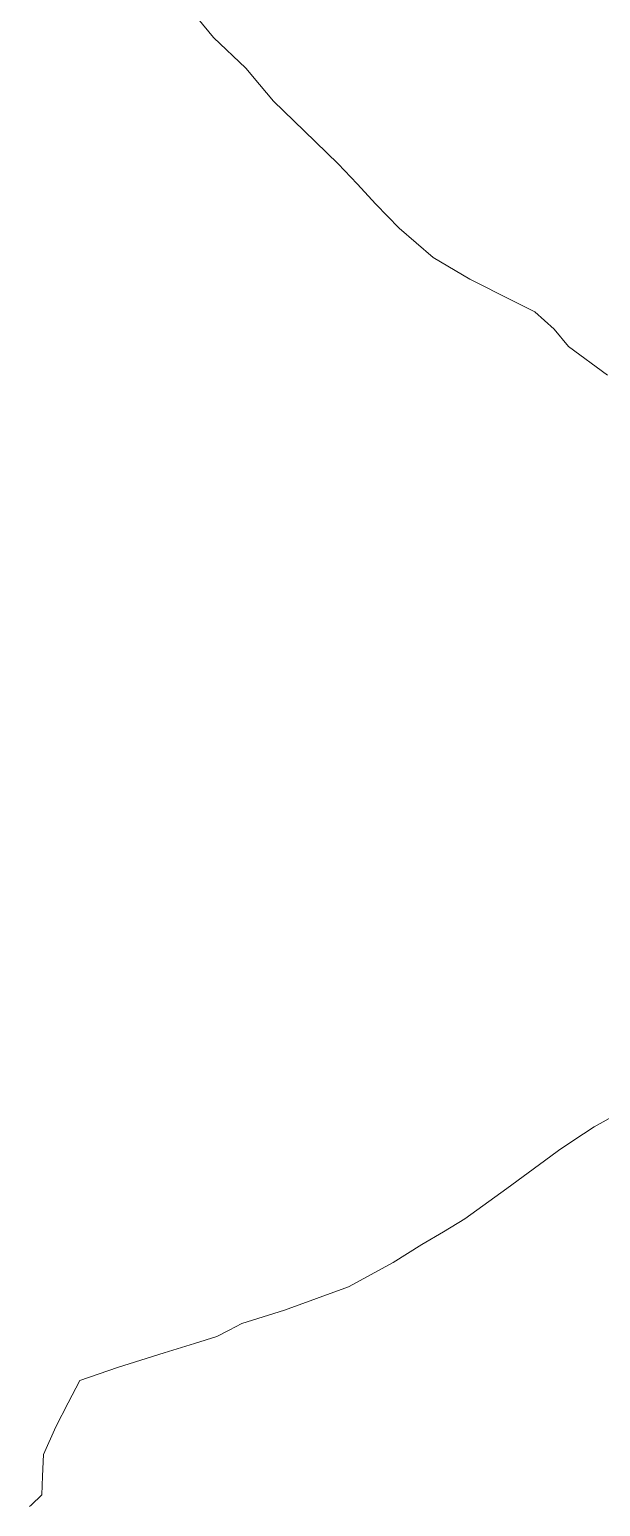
# Model space of a CAD drawing. Header units: metres. Extents: x 354768 to 355417, y 9249536 to 9250102.
# Drawn here: x 354849.77 to 354851.92, y 9249802.83 to 9249808.39 of the extents above; entities that cross this region are included whole.
import ezdxf

# ---------------------------------------------------------------- set-up
doc = ezdxf.new("R2010")
doc.units = ezdxf.units.M
doc.header["$LTSCALE"] = 0.25
doc.layers.add('CURVAS', color=33, linetype='CONTINUOUS', lineweight=13, true_color=0xb08860)

# ---------------------------------------------------------------- blocks, each defined once
blk = doc.blocks.new('CURVAS_DE_NIVEL')
at = {"layer": 'CURVAS'}
for points in [[(354850.3475, 9249808.5081), (354850.4655, 9249808.3631), (354850.5876, 9249808.2478), (354850.6395, 9249808.1856), (354850.692, 9249808.1239), (354850.8078, 9249808.0113), (354850.9358, 9249807.8874), (354851.0064, 9249807.8117), (354851.0772, 9249807.7362), (354851.1649, 9249807.6452), (354851.2926, 9249807.5342), (354851.4311, 9249807.4532), (354851.5923, 9249807.3716), (354851.6754, 9249807.3304), (354851.7483, 9249807.2644), (354851.8026, 9249807.2), (354851.9488, 9249807.0921)], [(354852.0706, 9249804.3571), (354851.8994, 9249804.261), (354851.8186, 9249804.2085), (354851.7647, 9249804.1718), (354851.7115, 9249804.1338), (354851.5695, 9249804.0295), (354851.4118, 9249803.9154), (354851.3313, 9249803.8661), (354851.2498, 9249803.8183), (354851.1427, 9249803.7502), (354850.9745, 9249803.6584), (354850.7327, 9249803.5711), (354850.5723, 9249803.5212), (354850.5252, 9249803.4963), (354850.4781, 9249803.4715), (354850.3942, 9249803.4455), (354850.2799, 9249803.4109), (354850.1043, 9249803.355), (354849.9631, 9249803.3066), (354849.9188, 9249803.2221), (354849.8729, 9249803.132), (354849.8257, 9249803.028), (354849.8228, 9249802.9461), (354849.8205, 9249802.8756), (354849.7792, 9249802.837), (354849.7737, 9249802.8318)]]:
    blk.add_lwpolyline(points, dxfattribs=at)

msp = doc.modelspace()

# ---------------------------------------------------------------- block references
at = {"layer": 'CURVAS'}
msp.add_blockref('CURVAS_DE_NIVEL', (0, 0), dxfattribs=at)

doc.saveas('drawing.dxf')
